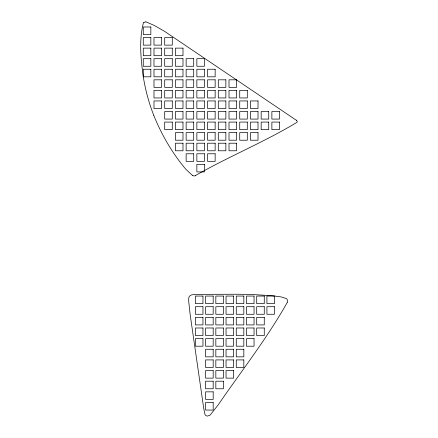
<?xml version="1.0" encoding="UTF-8"?>
<svg xmlns="http://www.w3.org/2000/svg" width="438" height="438" viewBox="0 0 438 438"><rect width="100%" height="100%" fill="white"/><g stroke="black" fill="none" stroke-linecap="round" stroke-linejoin="round"><path stroke-width="0.66" d="M287.29 302.384C267.092 338.306 241.464 370.893 218.234 404.832L210.087 415.136L207.442 416.095L206.139 415.717L205.061 414.786L203.708 408.276L190.185 314.774L188.674 301.141L188.751 298.081L189.293 296.307L191.247 294.971L195.052 294.363L238.88 294.243L254.746 294.659L272.343 295.732L281.437 296.959L286.485 298.65A2.995 2.995 0 0 1 287.202 302.34M195.337 175.622C228.455 156.618 264.207 142.115 296.882 122.388A2.88 2.88 0 0 0 297.063 122.213L297.249 121.288L296.34 120.209M145.859 21.916L145.947 21.933A5.125 5.125 0 0 1 146.347 22.004L154.149 25.393L164.392 31.224L295.108 119.437A8.667 8.667 0 0 1 295.858 119.87A6.8 6.8 0 0 1 296.34 120.209M153.743 115.314C161.573 134.723 172.244 153.114 185.734 169.145L192.583 175.539A2.951 2.951 0 0 0 192.742 175.622M195.359 175.693A2.633 2.633 0 0 1 192.813 175.507M153.738 115.314A187.82 187.82 0 0 1 143.199 76.217C140.795 58.665 138.961 40.34 143.368 22.94A0.816 0.816 0 0 1 143.828 22.562M143.817 22.524A3.121 3.121 0 0 1 144.003 22.431L144.923 22.07A2.737 2.737 0 0 0 145.077 22.004L145.12 21.982A1.391 1.391 0 0 1 145.849 21.949M150.842 26.992L143.27 26.992L143.27 34.564L150.842 34.564L150.842 26.992M150.842 37.558L143.27 37.558L143.27 45.125L150.842 45.125L150.842 37.558M161.556 37.558L153.99 37.558L153.99 45.125L161.556 45.125L161.556 37.558M172.276 37.558L164.704 37.558L164.704 45.125L172.276 45.125L172.276 37.558M150.842 48.125L143.27 48.125L143.27 55.692L150.842 55.692L150.842 48.125M161.556 48.125L153.99 48.125L153.99 55.692L161.556 55.692L161.556 48.125M172.276 48.125L164.704 48.125L164.704 55.692L172.276 55.692L172.276 48.125M182.991 48.125L175.424 48.125L175.424 55.692L182.991 55.692L182.991 48.125M150.842 58.687L143.27 58.687L143.27 66.258L150.842 66.258L150.842 58.687M161.556 58.687L153.99 58.687L153.99 66.258L161.556 66.258L161.556 58.687M172.276 58.687L164.704 58.687L164.704 66.258L172.276 66.258L172.276 58.687M182.991 58.687L175.424 58.687L175.424 66.258L182.991 66.258L182.991 58.687M193.711 58.687L186.139 58.687L186.139 66.258L193.711 66.258L193.711 58.687M204.426 58.687L196.859 58.687L196.859 66.258L204.426 66.258L204.426 58.687M150.842 69.253L143.27 69.253L143.27 76.82L150.842 76.82L150.842 69.253M161.556 69.253L153.99 69.253L153.99 76.82L161.556 76.82L161.556 69.253M172.276 69.253L164.704 69.253L164.704 76.82L172.276 76.82L172.276 69.253M182.991 69.253L175.424 69.253L175.424 76.82L182.991 76.82L182.991 69.253M193.711 69.253L186.139 69.253L186.139 76.82L193.711 76.82L193.711 69.253M204.426 69.253L196.859 69.253L196.859 76.82L204.426 76.82L204.426 69.253M215.146 69.253L207.574 69.253L207.574 76.82L215.146 76.82L215.146 69.253M161.556 79.82L153.99 79.82L153.99 87.386L161.556 87.386L161.556 79.82M172.276 79.82L164.704 79.82L164.704 87.386L172.276 87.386L172.276 79.82M182.991 79.82L175.424 79.82L175.424 87.386L182.991 87.386L182.991 79.82M193.711 79.82L186.139 79.82L186.139 87.386L193.711 87.386L193.711 79.82M204.426 79.82L196.859 79.82L196.859 87.386L204.426 87.386L204.426 79.82M215.146 79.82L207.574 79.82L207.574 87.386L215.146 87.386L215.146 79.82M225.86 79.82L218.294 79.82L218.294 87.386L225.86 87.386L225.86 79.82M236.58 79.82L229.008 79.82L229.008 87.386L236.58 87.386L236.58 79.82M161.556 90.381L153.99 90.381L153.99 97.953L161.556 97.953L161.556 90.381M172.276 90.381L164.704 90.381L164.704 97.953L172.276 97.953L172.276 90.381M182.991 90.381L175.424 90.381L175.424 97.953L182.991 97.953L182.991 90.381M193.711 90.381L186.139 90.381L186.139 97.953L193.711 97.953L193.711 90.381M204.426 90.381L196.859 90.381L196.859 97.953L204.426 97.953L204.426 90.381M215.146 90.381L207.574 90.381L207.574 97.953L215.146 97.953L215.146 90.381M225.86 90.381L218.294 90.381L218.294 97.953L225.86 97.953L225.86 90.381M236.58 90.381L229.008 90.381L229.008 97.953L236.58 97.953L236.58 90.381M247.295 90.381L239.728 90.381L239.728 97.953L247.295 97.953L247.295 90.381M161.556 100.948L153.99 100.948L153.99 108.514L161.556 108.514L161.556 100.948M172.276 100.948L164.704 100.948L164.704 108.514L172.276 108.514L172.276 100.948M182.991 100.948L175.424 100.948L175.424 108.514L182.991 108.514L182.991 100.948M193.711 100.948L186.139 100.948L186.139 108.514L193.711 108.514L193.711 100.948M204.426 100.948L196.859 100.948L196.859 108.514L204.426 108.514L204.426 100.948M215.146 100.948L207.574 100.948L207.574 108.514L215.146 108.514L215.146 100.948M225.86 100.948L218.294 100.948L218.294 108.514L225.86 108.514L225.86 100.948M236.58 100.948L229.008 100.948L229.008 108.514L236.58 108.514L236.58 100.948M247.295 100.948L239.728 100.948L239.728 108.514L247.295 108.514L247.295 100.948M258.015 100.948L250.443 100.948L250.443 108.514L258.015 108.514L258.015 100.948M172.276 111.515L164.704 111.515L164.704 119.081L172.276 119.081L172.276 111.515M182.991 111.515L175.424 111.515L175.424 119.081L182.991 119.081L182.991 111.515M193.711 111.515L186.139 111.515L186.139 119.081L193.711 119.081L193.711 111.515M204.426 111.515L196.859 111.515L196.859 119.081L204.426 119.081L204.426 111.515M215.146 111.515L207.574 111.515L207.574 119.081L215.146 119.081L215.146 111.515M225.86 111.515L218.294 111.515L218.294 119.081L225.86 119.081L225.86 111.515M236.58 111.515L229.008 111.515L229.008 119.081L236.58 119.081L236.58 111.515M247.295 111.515L239.728 111.515L239.728 119.081L247.295 119.081L247.295 111.515M258.015 111.515L250.443 111.515L250.443 119.081L258.015 119.081L258.015 111.515M268.729 111.515L261.163 111.515L261.163 119.081L268.729 119.081L268.729 111.515M279.449 111.515L271.878 111.515L271.878 119.081L279.449 119.081L279.449 111.515M172.276 122.076L164.704 122.076L164.704 129.648L172.276 129.648L172.276 122.076M182.991 122.076L175.424 122.076L175.424 129.648L182.991 129.648L182.991 122.076M193.711 122.076L186.139 122.076L186.139 129.648L193.711 129.648L193.711 122.076M204.426 122.076L196.859 122.076L196.859 129.648L204.426 129.648L204.426 122.076M215.146 122.076L207.574 122.076L207.574 129.648L215.146 129.648L215.146 122.076M225.86 122.076L218.294 122.076L218.294 129.648L225.86 129.648L225.86 122.076M236.58 122.076L229.008 122.076L229.008 129.648L236.58 129.648L236.58 122.076M247.295 122.076L239.728 122.076L239.728 129.648L247.295 129.648L247.295 122.076M258.015 122.076L250.443 122.076L250.443 129.648L258.015 129.648L258.015 122.076M268.729 122.076L261.163 122.076L261.163 129.648L268.729 129.648L268.729 122.076M279.449 122.076L271.878 122.076L271.878 129.648L279.449 129.648L279.449 122.076M182.991 132.643L175.424 132.643L175.424 140.215L182.991 140.215L182.991 132.643M193.711 132.643L186.139 132.643L186.139 140.215L193.711 140.215L193.711 132.643M204.426 132.643L196.859 132.643L196.859 140.215L204.426 140.215L204.426 132.643M215.146 132.643L207.574 132.643L207.574 140.215L215.146 140.215L215.146 132.643M225.86 132.643L218.294 132.643L218.294 140.215L225.86 140.215L225.86 132.643M236.58 132.643L229.008 132.643L229.008 140.215L236.58 140.215L236.58 132.643M247.295 132.643L239.728 132.643L239.728 140.215L247.295 140.215L247.295 132.643M258.015 132.643L250.443 132.643L250.443 140.215L258.015 140.215L258.015 132.643M182.991 143.21L175.424 143.21L175.424 150.776L182.991 150.776L182.991 143.21M193.711 143.21L186.139 143.21L186.139 150.776L193.711 150.776L193.711 143.21M204.426 143.21L196.859 143.21L196.859 150.776L204.426 150.776L204.426 143.21M215.146 143.21L207.574 143.21L207.574 150.776L215.146 150.776L215.146 143.21M225.86 143.21L218.294 143.21L218.294 150.776L225.86 150.776L225.86 143.21M236.58 143.21L229.008 143.21L229.008 150.776L236.58 150.776L236.58 143.21M193.711 153.776L186.139 153.776L186.139 161.343L193.711 161.343L193.711 153.776M204.426 153.776L196.859 153.776L196.859 161.343L204.426 161.343L204.426 153.776M215.146 153.776L207.574 153.776L207.574 161.343L215.146 161.343L215.146 153.776M204.426 164.338L196.859 164.338L196.859 171.91L204.426 171.91L204.426 164.338M202.964 296.061L195.392 296.061L195.392 303.633L202.964 303.633L202.964 296.061M213.18 296.061L205.614 296.061L205.614 303.633L213.18 303.633L213.18 296.061M223.396 296.061L215.83 296.061L215.83 303.633L223.396 303.633L223.396 296.061M233.618 296.061L226.046 296.061L226.046 303.633L233.618 303.633L233.618 296.061M243.835 296.061L236.263 296.061L236.263 303.633L243.835 303.633L243.835 296.061M254.051 296.061L246.484 296.061L246.484 303.633L254.051 303.633L254.051 296.061M264.267 296.061L256.701 296.061L256.701 303.633L264.267 303.633L264.267 296.061M274.484 296.061L266.917 296.061L266.917 303.633L274.484 303.633L274.484 296.061M202.964 306.704L195.392 306.704L195.392 314.27L202.964 314.27L202.964 306.704M213.18 306.704L205.614 306.704L205.614 314.27L213.18 314.27L213.18 306.704M223.396 306.704L215.83 306.704L215.83 314.27L223.396 314.27L223.396 306.704M233.618 306.704L226.046 306.704L226.046 314.27L233.618 314.27L233.618 306.704M243.835 306.704L236.263 306.704L236.263 314.27L243.835 314.27L243.835 306.704M254.051 306.704L246.484 306.704L246.484 314.27L254.051 314.27L254.051 306.704M264.267 306.704L256.701 306.704L256.701 314.27L264.267 314.27L264.267 306.704M274.484 306.704L266.917 306.704L266.917 314.27L274.484 314.27L274.484 306.704M202.964 317.347L195.392 317.347L195.392 324.914L202.964 324.914L202.964 317.347M213.18 317.347L205.614 317.347L205.614 324.914L213.18 324.914L213.18 317.347M223.396 317.347L215.83 317.347L215.83 324.914L223.396 324.914L223.396 317.347M233.618 317.347L226.046 317.347L226.046 324.914L233.618 324.914L233.618 317.347M243.835 317.347L236.263 317.347L236.263 324.914L243.835 324.914L243.835 317.347M254.051 317.347L246.484 317.347L246.484 324.914L254.051 324.914L254.051 317.347M264.267 317.347L256.701 317.347L256.701 324.914L264.267 324.914L264.267 317.347M202.964 327.991L195.392 327.991L195.392 335.557L202.964 335.557L202.964 327.991M213.18 327.991L205.614 327.991L205.614 335.557L213.18 335.557L213.18 327.991M223.396 327.991L215.83 327.991L215.83 335.557L223.396 335.557L223.396 327.991M233.618 327.991L226.046 327.991L226.046 335.557L233.618 335.557L233.618 327.991M243.835 327.991L236.263 327.991L236.263 335.557L243.835 335.557L243.835 327.991M254.051 327.991L246.484 327.991L246.484 335.557L254.051 335.557L254.051 327.991M264.267 327.991L256.701 327.991L256.701 335.557L264.267 335.557L264.267 327.991M202.964 338.634L195.392 338.634L195.392 346.201L202.964 346.201L202.964 338.634M213.18 338.634L205.614 338.634L205.614 346.201L213.18 346.201L213.18 338.634M223.396 338.634L215.83 338.634L215.83 346.201L223.396 346.201L223.396 338.634M233.618 338.634L226.046 338.634L226.046 346.201L233.618 346.201L233.618 338.634M243.835 338.634L236.263 338.634L236.263 346.201L243.835 346.201L243.835 338.634M254.051 338.634L246.484 338.634L246.484 346.201L254.051 346.201L254.051 338.634M213.18 349.272L205.614 349.272L205.614 356.844L213.18 356.844L213.18 349.272M223.396 349.272L215.83 349.272L215.83 356.844L223.396 356.844L223.396 349.272M233.618 349.272L226.046 349.272L226.046 356.844L233.618 356.844L233.618 349.272M243.835 349.272L236.263 349.272L236.263 356.844L243.835 356.844L243.835 349.272M213.18 359.916L205.614 359.916L205.614 367.487L213.18 367.487L213.18 359.916M223.396 359.916L215.83 359.916L215.83 367.487L223.396 367.487L223.396 359.916M233.618 359.916L226.046 359.916L226.046 367.487L233.618 367.487L233.618 359.916M243.835 359.916L236.263 359.916L236.263 367.487L243.835 367.487L243.835 359.916M213.18 370.559L205.614 370.559L205.614 378.125L213.18 378.125L213.18 370.559M223.396 370.559L215.83 370.559L215.83 378.125L223.396 378.125L223.396 370.559M233.618 370.559L226.046 370.559L226.046 378.125L233.618 378.125L233.618 370.559M213.18 381.202L205.614 381.202L205.614 388.769L213.18 388.769L213.18 381.202M223.396 381.202L215.83 381.202L215.83 388.769L223.396 388.769L223.396 381.202M213.18 391.846L205.614 391.846L205.614 399.412L213.18 399.412L213.18 391.846M213.18 402.489L205.614 402.489L205.614 410.056L213.18 410.056L213.18 402.489"/></g></svg>
